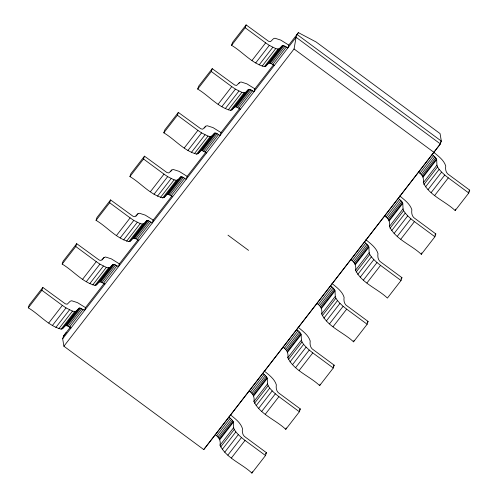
<?xml version="1.0" encoding="UTF-8"?>
<svg xmlns="http://www.w3.org/2000/svg" width="498" height="498" viewBox="0 0 498 498"><rect width="100%" height="100%" fill="white"/><g stroke="black" fill="none" stroke-linecap="round" stroke-linejoin="round"><path stroke-width="0.75" d="M63.9 346.222L294.057 48.978L296.098 37.288L297.032 34.449L298.402 32.638L316.093 41.969L440.076 133.607L441.309 141.077L440.375 143.916L203.757 449.588L63.9 346.222L62.667 338.752L63.601 335.913L66.383 332.278M28.286 307.839L29.22 305L42.828 287.433L65.331 303.836L67.205 304.21L70.212 301.234L71.662 300.755L77.489 302.628L85.488 307.627L84.554 310.466L80.552 308.194L79.107 308.138L76.038 311.169L62.437 328.742L61.111 329.134C48.294 325.804 39.379 314.394 28.286 307.839L41.894 290.272L42.828 287.433M62.169 264.083L63.103 261.245L76.704 243.678L99.214 260.081L101.088 260.454L104.094 257.478L105.539 256.999L111.371 258.873L119.371 263.872L118.437 266.71L114.434 264.438L112.984 264.382L109.921 267.414L96.313 284.987L94.987 285.379C82.17 282.049 73.256 270.638 62.169 264.083L75.777 246.516L76.704 243.678M96.052 220.334L96.986 217.489L110.587 199.922L133.097 216.325L134.964 216.698L137.971 213.723L139.421 213.244L145.248 215.117L153.247 220.116L152.313 222.955L148.317 220.682L146.866 220.626L143.804 223.658L130.196 241.231L128.87 241.623C116.053 238.299 107.138 226.883 96.052 220.334L109.653 202.761L110.587 199.922M129.928 176.578L130.862 173.734L144.47 156.167L166.973 172.569L168.847 172.943L171.854 169.967L173.304 169.488L179.131 171.362L187.13 176.36L186.196 179.199L182.193 176.927L180.749 176.871L177.68 179.903L164.079 197.476L162.753 197.868C149.935 194.544 141.021 183.127 129.928 176.578L143.536 159.005L144.47 156.167M163.811 132.823L164.745 129.984L178.346 112.411L200.856 128.814L202.73 129.187L205.736 126.212L207.18 125.733L213.013 127.606L221.012 132.605L220.079 135.444L216.076 133.171L214.626 133.115L211.563 136.147L197.955 153.72L196.629 154.119C183.812 150.788 174.898 139.372 163.811 132.823L177.413 115.25L178.346 112.411M197.694 89.067L198.621 86.229L212.229 68.656L234.732 85.058L236.606 85.432L239.613 82.456L241.063 81.977L246.89 83.851L254.889 88.849L253.955 91.688L249.959 89.416L248.508 89.36L245.446 92.391L231.838 109.965L230.512 110.363C217.694 107.033 208.78 95.622 197.694 89.067L211.295 71.494L212.229 68.656M231.57 45.312L232.504 42.473L246.112 24.9L268.615 41.303L270.489 41.676L273.495 38.701L274.946 38.221L280.772 40.095L288.772 45.094L287.838 47.933L283.835 45.66L282.391 45.604L279.322 48.636L265.72 66.209L264.394 66.608C251.577 63.277 242.663 51.867 231.57 45.312L245.178 27.739L246.112 24.9M215.223 434.667C218.946 436.914 221.031 440.767 220.035 445.218C226.254 458.235 241.916 463.613 251.888 473.1L252.355 471.681M251.888 473.1L265.496 455.527L266.43 452.688L245.956 437.561C242.594 435.75 241.935 432.096 242.451 428.529C240.578 422.509 234.956 418.613 230.331 414.716M249.106 390.911C252.828 393.159 254.914 397.012 253.918 401.463C260.137 414.479 275.799 419.858 285.771 429.344L286.238 427.925M285.771 429.344L299.379 411.771L300.306 408.933L279.839 393.806C276.477 392.001 275.817 388.347 276.328 384.773C274.454 378.754 268.839 374.857 264.214 370.96M282.989 347.156C286.711 349.403 288.79 353.256 287.8 357.713C294.019 370.724 309.681 376.102 319.654 385.589L320.121 384.17M319.654 385.589L333.255 368.016L334.189 365.177L313.721 350.05C310.354 348.245 309.694 344.591 310.21 341.018C308.337 334.998 302.716 331.102 298.097 327.205M316.865 303.4C320.588 305.648 322.673 309.501 321.677 313.958C327.896 326.974 343.558 332.347 353.53 341.833L353.997 340.414M353.53 341.833L367.138 324.266L368.072 321.422L347.598 306.295C344.236 304.49 343.576 300.836 344.093 297.262C342.219 291.243 336.598 287.346 331.973 283.449M350.748 259.651C354.47 261.892 356.556 265.745 355.56 270.202C361.778 283.219 377.44 288.591 387.413 298.078L401.015 280.511L401.948 277.666L381.48 262.539C378.119 260.734 377.459 257.08 377.97 253.513C376.096 247.487 370.481 243.59 365.856 239.694M384.63 215.895C388.353 218.136 390.432 221.99 389.442 226.447C395.655 239.463 411.323 244.835 421.296 254.322L421.756 252.903M421.296 254.322L434.897 236.755L435.831 233.917L415.363 218.784C411.995 216.979 411.336 213.325 411.852 209.758C409.979 203.738 404.357 199.835 399.738 195.938M418.507 172.14C422.229 174.381 424.315 178.234 423.319 182.691C429.537 195.708 445.2 201.08 455.172 210.567L455.639 209.148M455.172 210.567L468.78 193L469.714 190.161L449.24 175.028C445.878 173.223 445.218 169.569 445.735 166.002C443.861 159.983 438.24 156.079 433.615 152.183M203.757 449.588L440.375 143.916L296.098 37.288L62.667 338.752M48.76 322.972L62.362 305.399L66.022 307.901L72.471 311.113L74.712 311.567L76.038 311.169M82.637 279.216L96.245 261.643L99.905 264.145L106.348 267.364L108.595 267.812L109.921 267.414M116.52 235.461L130.127 217.887L133.788 220.39L140.231 223.608L142.478 224.056L143.804 223.658M150.402 191.705L164.004 174.132L167.664 176.634L174.107 179.853L176.354 180.301L177.68 179.903M184.279 147.95L197.887 130.376L201.547 132.879L207.99 136.097L210.237 136.545L211.563 136.147M218.161 104.194L231.763 86.621L235.43 89.123L241.872 92.342L244.12 92.79L245.446 92.391M252.044 60.439L265.646 42.865L269.306 45.368L275.749 48.586L277.996 49.034L279.322 48.636M102.215 259.9L104.094 257.478M136.097 216.144L137.971 213.723M170.447 171.785L171.854 169.967M204.323 128.03L205.736 126.212M238.673 83.67L239.613 82.456M52.421 325.468L66.022 307.901M86.297 281.712L99.905 264.145M120.18 237.957L133.788 220.39M154.063 194.201L167.664 176.634M187.939 150.452L201.547 132.879M221.822 106.697L235.43 89.123M255.704 62.941L269.306 45.368M55.882 327.429L69.49 309.862M89.764 283.673L103.372 266.106M123.647 239.918L137.249 222.351M157.524 196.162L171.131 178.595M191.406 152.407L205.008 134.84M225.283 108.651L238.891 91.084M259.165 64.902L272.773 47.329M58.864 328.686L72.471 311.113M92.746 284.931L106.348 267.364M126.623 241.175L140.231 223.608M160.505 197.42L174.107 179.853M194.388 153.664L207.99 136.097M228.265 109.909L241.872 92.342M262.147 66.153L275.749 48.586M61.111 329.134L74.712 311.567M94.987 285.379L108.595 267.812M128.87 241.623L142.478 224.056M162.753 197.868L176.354 180.301M196.629 154.119L210.237 136.545M230.512 110.363L244.12 92.79M264.394 66.608L277.996 49.034M62.437 328.742L65.499 325.711L79.107 308.138M96.313 284.987L99.382 281.955L112.984 264.382M130.196 241.231L133.259 238.2L146.866 220.626M164.079 197.476L167.141 194.444L180.749 176.871M197.955 153.72L201.024 150.689L214.626 133.115M231.838 109.965L234.9 106.933L248.508 89.36M265.72 66.209L268.783 63.178L282.391 45.604M65.499 325.711L66.047 325.574L79.655 308.001M99.382 281.955L99.93 281.818L113.532 264.245M133.259 238.2L133.806 238.063L147.414 220.49M167.141 194.444L167.689 194.307L181.297 176.734M201.024 150.689L201.572 150.552L215.173 132.978M234.9 106.933L235.448 106.796L249.056 89.223M268.783 63.178L269.331 63.041L282.932 45.467M66.047 325.574L66.95 325.767L80.552 308.194M99.93 281.818L100.826 282.011L114.434 264.438M133.806 238.063L134.709 238.256L148.317 220.682M167.689 194.307L168.592 194.5L182.193 176.927M201.572 150.552L202.468 150.745L216.076 133.171M235.448 106.796L236.351 106.989L249.959 89.416M269.331 63.041L270.233 63.234L283.835 45.66M66.95 325.767L68.133 326.271L81.74 308.698M100.826 282.011L102.015 282.515L115.617 264.942M134.709 238.256L135.892 238.76L149.5 221.187M168.592 194.5L169.774 195.004L183.382 177.437M202.468 150.745L203.657 151.249L217.259 133.682M236.351 106.989L237.534 107.493L251.141 89.926M270.233 63.234L271.416 63.738L285.024 46.171M68.133 326.271L69.502 327.049L83.11 309.476M102.015 282.515L103.385 283.294L116.986 265.72M135.892 238.76L137.261 239.538L150.869 221.971M169.774 195.004L171.144 195.782L184.752 178.216M203.657 151.249L205.027 152.027L218.628 134.46M237.534 107.493L238.903 108.271L252.511 90.704M271.416 63.738L272.786 64.516L286.394 46.949M63.601 335.913L70.66 326.756M85.401 307.72L104.418 283.157M119.159 264.127L138.22 239.544M152.917 220.527L172.096 195.789M187.117 176.392L205.979 152.039M220.907 132.723L239.924 108.159M254.665 89.123L273.738 64.528M288.759 45.131L298.402 32.638M440.388 142.266L441.309 141.077L297.032 34.449M216.63 435.787L230.232 418.214L228.831 417.1M250.506 392.032L264.114 374.459L262.714 373.344M284.389 348.276L297.997 330.703L296.59 329.589M318.272 304.521L331.873 286.948L330.473 285.833M352.148 260.765L365.756 243.192L364.355 242.078M386.031 217.01L399.639 199.437L398.232 198.322M419.914 173.254L433.515 155.681L432.115 154.567M217.875 436.939L231.477 419.372L230.232 418.214M251.751 393.183L265.359 375.617L264.114 374.459M285.634 349.428L299.242 331.861L297.997 330.703M319.517 305.672L333.118 288.105L331.873 286.948M353.393 261.923L367.001 244.35L365.756 243.192M387.276 218.168L400.884 200.594L399.639 199.437M421.159 174.412L434.76 156.839L433.515 155.681M218.865 438.041L232.466 420.468L231.477 419.372M252.741 394.285L266.349 376.712L265.359 375.617M286.624 350.53L300.232 332.957L299.242 331.861M320.507 306.774L334.108 289.201L333.118 288.105M354.383 263.019L367.991 245.452L367.001 244.35M388.266 219.263L401.874 201.696L400.884 200.594M422.148 175.508L435.75 157.941L434.76 156.839M219.512 438.993L233.12 421.426L232.466 420.468M253.395 395.238L267.003 377.671L266.349 376.712M287.278 351.488L300.879 333.915L300.232 332.957M321.154 307.733L334.762 290.16L334.108 289.201M355.037 263.977L368.645 246.404L367.991 245.452M388.919 220.222L402.521 202.649L401.874 201.696M422.796 176.466L436.404 158.893L435.75 157.941M219.774 439.728L233.381 422.161L233.12 421.426M253.656 395.972L267.264 378.405L267.003 377.671M287.539 352.217L301.141 334.65L300.879 333.915M321.415 308.461L335.023 290.894L334.762 290.16M355.298 264.706L368.9 247.139L368.645 246.404M389.175 220.95L402.782 203.383L402.521 202.649M423.057 177.201L436.665 159.628L436.404 158.893M220.035 445.218L233.643 427.651L233.381 422.161M253.918 401.463L267.526 383.896L267.264 378.405M287.8 357.713L301.402 340.14L301.141 334.65M321.677 313.958L335.285 296.385L335.023 290.894M355.56 270.202L369.167 252.629L368.9 247.139M389.442 226.447L403.044 208.874L402.782 203.383M423.319 182.691L436.927 165.118L436.665 159.628M220.633 447.036L234.241 429.469L233.643 427.651M254.515 403.28L268.123 385.713L267.526 383.896M288.398 359.531L302 341.958L301.402 340.14M322.274 315.776L335.882 298.202L335.285 296.385M356.157 272.02L369.765 254.447L369.167 252.629M390.04 228.265L403.641 210.691L403.044 208.874M423.916 184.509L437.524 166.936L436.927 165.118M222.239 449.439L235.847 431.866L234.241 429.469M256.121 405.683L269.729 388.11L268.123 385.713M290.004 361.928L303.606 344.355L302 341.958M323.881 318.172L337.488 300.599L335.882 298.202M357.763 274.417L371.371 256.844L369.765 254.447M391.646 230.661L405.248 213.088L403.641 210.691M425.522 186.906L439.13 169.332L437.524 166.936M224.723 452.215L238.324 434.642L235.847 431.866M258.599 408.46L272.207 390.886L269.729 388.11M292.482 364.704L306.089 347.131L303.606 344.355M326.364 320.949L339.966 303.375L337.488 300.599M360.241 277.193L373.849 259.62L371.371 256.844M394.123 233.438L407.731 215.864L405.248 213.088M428.006 189.682L441.608 172.109L439.13 169.332M227.866 455.141L241.474 437.568L238.324 434.642M261.749 411.385L275.357 393.812L272.207 390.886M295.631 367.63L309.233 350.057L306.089 347.131M329.508 323.874L343.116 306.301L339.966 303.375M363.391 280.119L376.998 262.546L373.849 259.62M397.273 236.363L410.875 218.796L407.731 215.864M431.15 192.608L444.758 175.041L441.608 172.109M231.421 457.973L245.028 440.4L265.496 455.527M265.303 414.218L278.905 396.645L299.379 411.771M299.18 370.462L312.788 352.889L333.255 368.016M333.062 326.707L346.664 309.134L367.138 324.266M366.945 282.951L380.547 265.378L401.015 280.511M400.822 239.196L414.429 221.622L434.897 236.755M434.704 195.44L448.306 177.867L468.78 193M265.49 453.902L266.43 452.688M299.373 410.147L300.306 408.933M333.249 366.391L334.189 365.177M367.132 322.636L368.072 321.422M401.015 278.88L401.948 277.666M434.891 235.124L435.831 233.917M468.774 191.369L469.714 190.161M272.786 64.516L274.23 65.506M238.903 108.271L240.353 109.261M205.027 152.027L206.471 153.017M171.144 195.782L172.588 196.772M137.261 239.538L138.712 240.528M103.385 283.294L104.829 284.283M69.502 327.049L70.946 328.039M294.057 48.978L433.914 152.344M245.178 27.739L265.646 42.865M211.295 71.494L231.763 86.621M177.413 115.25L197.887 130.376M143.536 159.005L164.004 174.132M227.991 235.168L248.552 250.363M109.653 202.761L130.127 217.887M75.777 246.516L96.245 261.643M41.894 290.272L62.362 305.399M444.758 175.041L448.306 177.867M410.875 218.796L414.429 221.622M376.998 262.546L380.547 265.378M343.116 306.301L346.664 309.134M309.233 350.057L312.788 352.889M275.357 393.812L278.905 396.645M241.474 437.568L245.028 440.4"/></g></svg>
